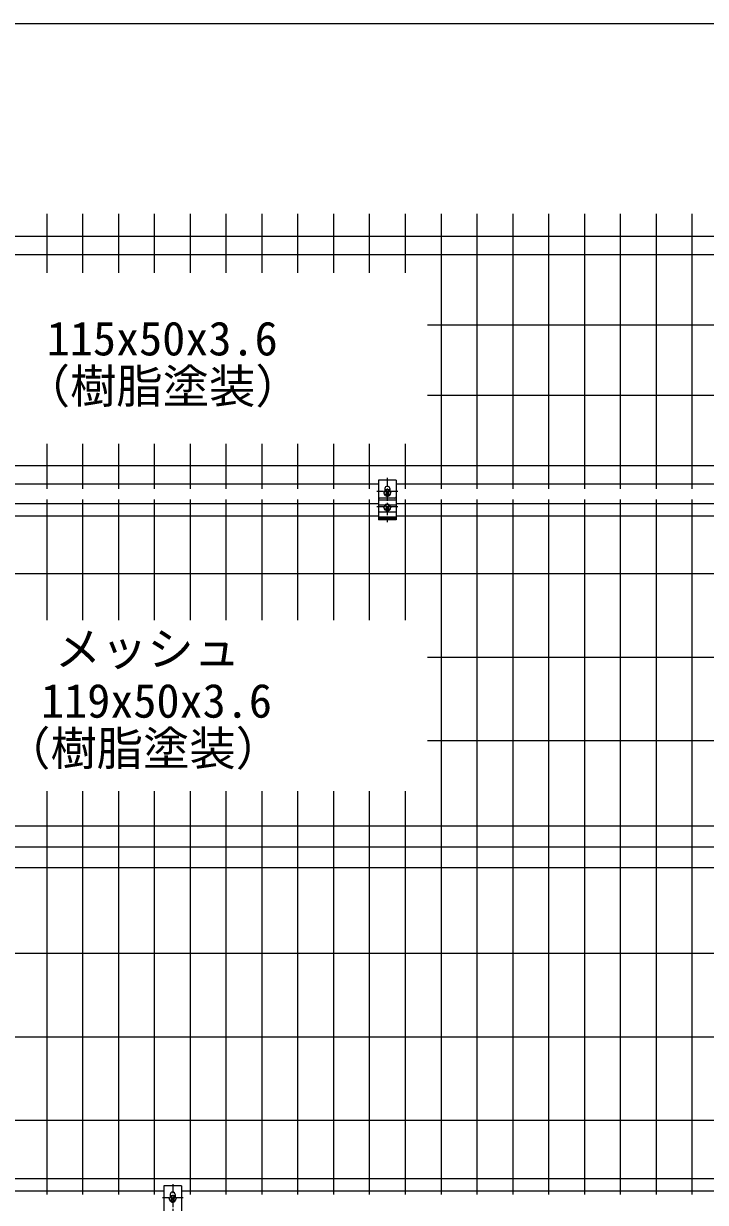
# Model space of a CAD drawing. Units: millimetres, scale not verified. Extents: x -4200 to 4200, y -2970 to 2970.
# Drawn here: x -2554 to -1588, y -727 to 944 of the extents above; entities that cross this region are included whole.
import ezdxf
from ezdxf.enums import TextEntityAlignment as Align

# ---------------------------------------------------------------- set-up
doc = ezdxf.new("R2010")
doc.units = ezdxf.units.MM
doc.header["$LTSCALE"] = 10
doc.linetypes.add('USER1', pattern=[2, 1.25, -0.25, 0.25, -0.25])
for name, color, linetype, lineweight in [('0-2_D-BMK', 2, 'USER1', 13), ('0-4_D-STR-DIM', 7, 'Continuous', 13), ('0-7_D-STR-TXT', 7, 'Continuous', 13), ('0-8_D-STR3', 3, 'Continuous', 13), ('0-E_D-STR5', 7, 'Continuous', 9)]:
    doc.layers.add(name, color=color, linetype=linetype, lineweight=lineweight)
doc.styles.add('ＭＳ ゴシック', font='')
doc.styles.get('ＭＳ ゴシック').set_extended_font_data('MS Gothic')

msp = doc.modelspace()

# ---------------------------------------------------------------- linework, layer by layer
at = {"layer": '0-2_D-BMK'}
for p, q in [((-2038.88, 299.89), (-2038.88, 237.19)), ((-2024.2, 280.55), (-2053.55, 280.55)), ((-2024.17, 259.23), (-2053.52, 259.23)), ((-2342.81, -701.06), (-2342.81, -763.76)), ((-2328.14, -720.41), (-2357.49, -720.41))]:
    msp.add_line(p, q, dxfattribs=at)
at = {"layer": '0-4_D-STR-DIM'}
msp.add_line((-3318.86, 943.94), (-1398.86, 943.94), dxfattribs=at)
at = {"layer": '0-8_D-STR3'}
for p, q in [((-2051.38, 297.02), (-2051.38, 240.6)), ((-2026.38, 297.02), (-2051.38, 297.02)), ((-2042.38, 284.83), (-2042.38, 281.18)), ((-2035.38, 284.83), (-2035.38, 281.18)), ((-2026.38, 297.02), (-2026.38, 240.6)), ((-2026.38, 268.3), (-2051.43, 268.3)), ((-2028.38, 271.38), (-2049.38, 271.38)), ((-2041.34, 282.98), (-2043.79, 278.72)), ((-2041.34, 274.46), (-2043.79, 278.72)), ((-2041.61, 280.77), (-2040.24, 279.41)), ((-2041.61, 276.68), (-2040.24, 278.04)), ((-2036.42, 282.98), (-2041.34, 282.98)), ((-2036.42, 274.46), (-2041.34, 274.46)), ((-2040.92, 281.45), (-2039.56, 280.09)), ((-2040.92, 275.99), (-2039.56, 277.36)), ((-2036.83, 281.45), (-2038.19, 280.09)), ((-2036.83, 275.99), (-2038.19, 277.36)), ((-2036.15, 280.77), (-2037.51, 279.41)), ((-2036.15, 276.68), (-2037.51, 278.04)), ((-2036.42, 282.98), (-2033.96, 278.72)), ((-2036.42, 274.46), (-2033.96, 278.72)), ((-2051.38, 261.87), (-2041.48, 261.87)), ((-2051.38, 251.92), (-2026.38, 251.92)), ((-2041.34, 262.12), (-2043.79, 257.86)), ((-2041.34, 253.6), (-2043.79, 257.86)), ((-2041.61, 259.91), (-2040.24, 258.54)), ((-2041.61, 255.81), (-2040.24, 257.18)), ((-2036.42, 262.12), (-2041.34, 262.12)), ((-2036.42, 253.6), (-2041.34, 253.6)), ((-2040.92, 260.59), (-2039.56, 259.22)), ((-2040.92, 255.13), (-2039.56, 256.49)), ((-2036.83, 260.59), (-2038.19, 259.22)), ((-2036.83, 255.13), (-2038.19, 256.49)), ((-2036.15, 259.91), (-2037.51, 258.54)), ((-2036.15, 255.81), (-2037.51, 257.18)), ((-2036.42, 262.12), (-2033.96, 257.86)), ((-2036.42, 253.6), (-2033.96, 257.86)), ((-2036.27, 261.87), (-2026.38, 261.87)), ((-2026.41, 244.57), (-2051.41, 244.57)), ((-2026.38, 242.63), (-2051.38, 242.63)), ((-2026.38, 240.6), (-2051.38, 240.6)), ((-2355.35, -703.48), (-2355.35, -759.91)), ((-2330.35, -703.48), (-2355.35, -703.48)), ((-2345.31, -717.52), (-2347.77, -721.78)), ((-2346.35, -715.67), (-2346.35, -719.32)), ((-2340.39, -717.52), (-2345.31, -717.52)), ((-2340.39, -717.52), (-2337.93, -721.78)), ((-2339.35, -715.67), (-2339.35, -719.32)), ((-2330.35, -703.48), (-2330.35, -759.91)), ((-2345.31, -726.04), (-2347.77, -721.78)), ((-2345.58, -719.73), (-2344.21, -721.1)), ((-2345.58, -723.83), (-2344.21, -722.46)), ((-2340.39, -726.04), (-2345.31, -726.04)), ((-2344.89, -719.05), (-2343.53, -720.42)), ((-2344.89, -724.51), (-2343.53, -723.14)), ((-2340.8, -719.05), (-2342.16, -720.42)), ((-2340.8, -724.51), (-2342.16, -723.14)), ((-2340.12, -719.73), (-2341.48, -721.1)), ((-2340.12, -723.83), (-2341.48, -722.46)), ((-2340.39, -726.04), (-2337.93, -721.78))]:
    msp.add_line(p, q, dxfattribs=at)
for centre in [(-2038.88, 278.72), (-2038.88, 257.86), (-2342.85, -721.78)]:
    msp.add_circle(centre, 4.26, dxfattribs=at)
for centre, radius, start, end in [((-2038.88, 284.83), 3.5, 0, 180), ((-2049.38, 273.38), 2, 180, 270), ((-2041.26, 281.11), 0.483, 44.99953, 224.99952), ((-2041.26, 276.34), 0.483, 135, 314.99998), ((-2038.88, 277.52), 3.62, 237.53826, 302.46174), ((-2040.92, 278.72), 0.965, 314.99999, 45), ((-2038.88, 280.77), 0.965, 225.00001, 314.99999), ((-2038.88, 276.68), 0.965, 45, 135), ((-2036.83, 278.72), 0.965, 135, 225.00001), ((-2036.49, 281.11), 0.483, 315, 135), ((-2036.49, 276.34), 0.483, 225.00001, 44.99999), ((-2028.38, 273.38), 2, 270, 0), ((-2041.26, 260.25), 0.483, 44.99953, 224.99952), ((-2041.26, 255.47), 0.483, 135, 314.99998), ((-2038.88, 259.07), 3.62, 57.53826, 122.46174), ((-2038.88, 256.65), 3.62, 237.53826, 302.46174), ((-2040.92, 257.86), 0.965, 314.99999, 45), ((-2038.88, 259.91), 0.965, 225.00001, 314.99999), ((-2038.88, 255.81), 0.965, 45, 135), ((-2036.83, 257.86), 0.965, 135, 225.00001), ((-2036.49, 260.25), 0.483, 315, 135), ((-2036.49, 255.47), 0.483, 225.00001, 44.99999), ((-2342.85, -715.67), 3.5, 0, 180), ((-2330.37, -711.66), 0.02, 270, 0), ((-2345.24, -724.17), 0.483, 135, 314.99998), ((-2345.23, -719.39), 0.483, 44.99953, 224.99952), ((-2342.85, -722.99), 3.62, 237.53826, 302.46174), ((-2344.89, -721.78), 0.965, 314.99999, 45), ((-2342.85, -719.73), 0.965, 225.00001, 314.99999), ((-2342.85, -723.83), 0.965, 45, 135), ((-2340.8, -721.78), 0.965, 135, 225.00001), ((-2340.46, -719.39), 0.483, 315, 135), ((-2340.46, -724.17), 0.483, 225.00001, 44.99999)]:
    msp.add_arc(centre, radius, start, end, dxfattribs=at)
at = {"layer": '0-E_D-STR5'}
for p, q in [((-2521.28, 674.34), (-2521.28, 590.74)), ((-2470.51, 674.34), (-2470.51, 590.74)), ((-2419.75, 674.34), (-2419.75, 590.74)), ((-2368.98, 674.34), (-2368.98, 590.74)), ((-2318.21, 674.34), (-2318.21, 590.74)), ((-2267.44, 674.34), (-2267.44, 590.74)), ((-2216.67, 674.34), (-2216.67, 590.74)), ((-2165.9, 674.34), (-2165.9, 590.74)), ((-2115.13, 674.34), (-2115.13, 590.74)), ((-2064.36, 674.34), (-2064.36, 590.74)), ((-2013.59, 674.34), (-2013.59, 590.74)), ((-1962.82, 674.34), (-1962.82, 284.63)), ((-1912.05, 674.34), (-1912.05, 284.63)), ((-1861.28, 674.34), (-1861.28, 284.63)), ((-1810.51, 674.34), (-1810.51, 284.63)), ((-1759.75, 674.34), (-1759.75, 284.63)), ((-1708.98, 674.34), (-1708.98, 284.63)), ((-1658.21, 674.34), (-1658.21, 284.63)), ((-1607.44, 674.34), (-1607.44, 284.63)), ((-3356.26, 642.4), (-1515.81, 642.4)), ((-3492.81, 616.42), (-1498.81, 616.42)), ((-1982.15, 516.83), (-1498.81, 516.83)), ((-1982.15, 417.24), (-1498.81, 417.24)), ((-2521.28, 348.36), (-2521.28, 284.63)), ((-2470.51, 348.36), (-2470.51, 284.63)), ((-2419.75, 348.36), (-2419.75, 284.63)), ((-2368.98, 348.36), (-2368.98, 284.63)), ((-2318.21, 348.36), (-2318.21, 284.63)), ((-2267.44, 348.36), (-2267.44, 284.63)), ((-2216.67, 348.36), (-2216.67, 284.63)), ((-2165.9, 348.36), (-2165.9, 284.63)), ((-2115.13, 348.36), (-2115.13, 284.63)), ((-2064.36, 348.36), (-2064.36, 284.63)), ((-2013.59, 348.36), (-2013.59, 284.63)), ((-3356.26, 317.64), (-1515.81, 317.64)), ((-2686.38, 291.66), (-2051.38, 291.66)), ((-2026.38, 291.66), (-1498.81, 291.66)), ((-2521.28, 269.2), (-2521.28, 98.61)), ((-2470.51, 269.2), (-2470.51, 98.61)), ((-2419.75, 269.2), (-2419.75, 98.61)), ((-2368.98, 269.2), (-2368.98, 98.61)), ((-2318.21, 269.2), (-2318.21, 98.61)), ((-2267.44, 269.2), (-2267.44, 98.61)), ((-2216.67, 269.2), (-2216.67, 98.61)), ((-2165.9, 269.2), (-2165.9, 98.61)), ((-2115.13, 269.2), (-2115.13, 98.61)), ((-2064.36, 269.2), (-2064.36, 98.61)), ((-2013.59, 269.2), (-2013.59, 98.61)), ((-1962.82, 269.2), (-1962.82, -715.8)), ((-1912.05, 269.2), (-1912.05, -715.8)), ((-1861.28, 269.2), (-1861.28, -715.8)), ((-1810.51, 269.2), (-1810.51, -715.8)), ((-1759.75, 269.2), (-1759.75, -715.8)), ((-1708.98, 269.2), (-1708.98, -715.8)), ((-1658.21, 269.2), (-1658.21, -715.8)), ((-1607.44, 269.2), (-1607.44, -715.8)), ((-2686.38, 263.8), (-2051.38, 263.8)), ((-2026.38, 263.8), (-1536.3, 263.8)), ((-2686.38, 246.17), (-2051.38, 246.17)), ((-2026.38, 246.17), (-1536.3, 246.17)), ((-3356.26, 164.63), (-1515.81, 164.63)), ((-1982.15, 46.15), (-1498.81, 46.15)), ((-1982.15, -72.35), (-1498.81, -72.35)), ((-2521.28, -143.77), (-2521.28, -715.8)), ((-2470.51, -143.77), (-2470.51, -715.8)), ((-2419.75, -143.77), (-2419.75, -715.8)), ((-2368.98, -143.77), (-2368.98, -715.8)), ((-2318.21, -143.77), (-2318.21, -715.8)), ((-2267.44, -143.77), (-2267.44, -715.8)), ((-2216.67, -143.77), (-2216.67, -715.8)), ((-2165.9, -143.77), (-2165.9, -715.8)), ((-2115.13, -143.77), (-2115.13, -715.8)), ((-2064.36, -143.77), (-2064.36, -715.8)), ((-2013.59, -143.77), (-2013.59, -715.8)), ((-3492.81, -193.35), (-1498.81, -193.35)), ((-3356.26, -222.85), (-1515.81, -222.85)), ((-3492.81, -252.35), (-1498.81, -252.35)), ((-3632.43, -373.52), (-1498.81, -373.52)), ((-3632.43, -492.16), (-1498.81, -492.16)), ((-3356.26, -610.4), (-1515.81, -610.4)), ((-3492.81, -692.78), (-1498.81, -692.78)), ((-3492.81, -710.4), (-2355.35, -710.4)), ((-2330.35, -710.4), (-1498.81, -710.4))]:
    msp.add_line(p, q, dxfattribs=at)

# ---------------------------------------------------------------- texts
at = {"layer": '0-7_D-STR-TXT', "style": 'ＭＳ ゴシック'}
for s, p in [('115x50x3.6', (-2521.29, 459.17)), ('（樹脂塗装）', (-2553.78, 391.58)), ('メッシュ', (-2509.89, 19.33)), ('119x50x3.6', (-2529.44, -54.26)), ('（樹脂塗装）', (-2581.62, -121.85))]:
    msp.add_text(s, height=48.09, dxfattribs=at).set_placement(p, align=Align.BOTTOM_LEFT)

doc.saveas('drawing.dxf')
